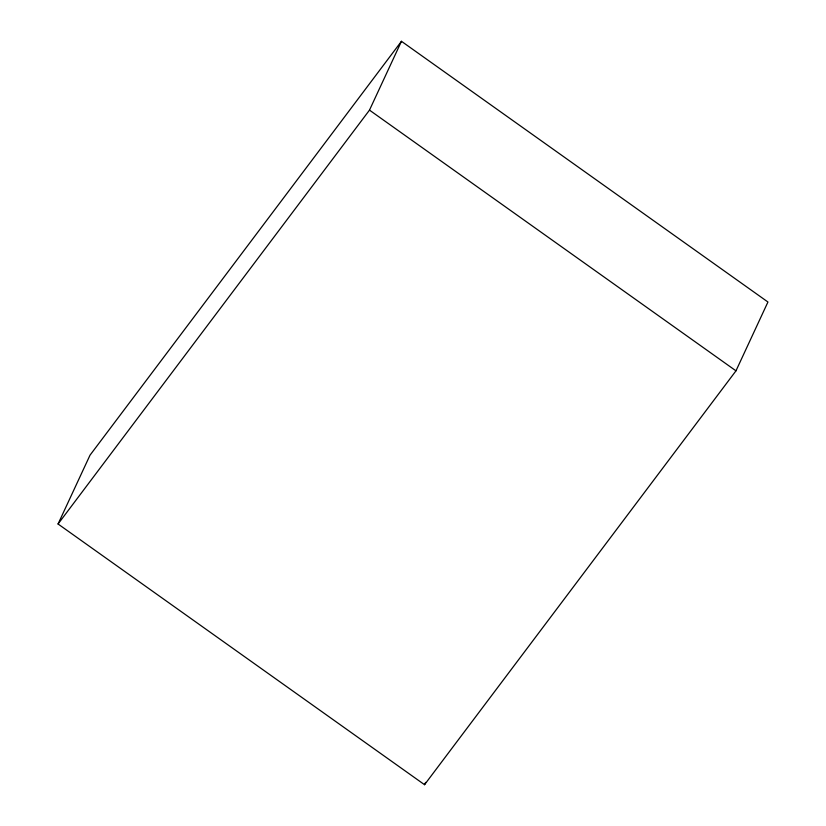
<?xml version="1.0" encoding="UTF-8"?>
<svg xmlns="http://www.w3.org/2000/svg" width="826" height="826" viewBox="0 0 826 826"><rect width="100%" height="100%" fill="white"/><g stroke="black" fill="none" stroke-linecap="round" stroke-linejoin="round"><path stroke-width="1.24" d="M58.057 523.994L90.024 455.167L401.457 41.3L767.943 302.006L735.976 370.833L424.543 784.7L58.057 523.994L369.49 110.126L401.457 41.3M424.543 784.7L425.627 782.367M369.49 110.126L735.976 370.833"/></g></svg>
